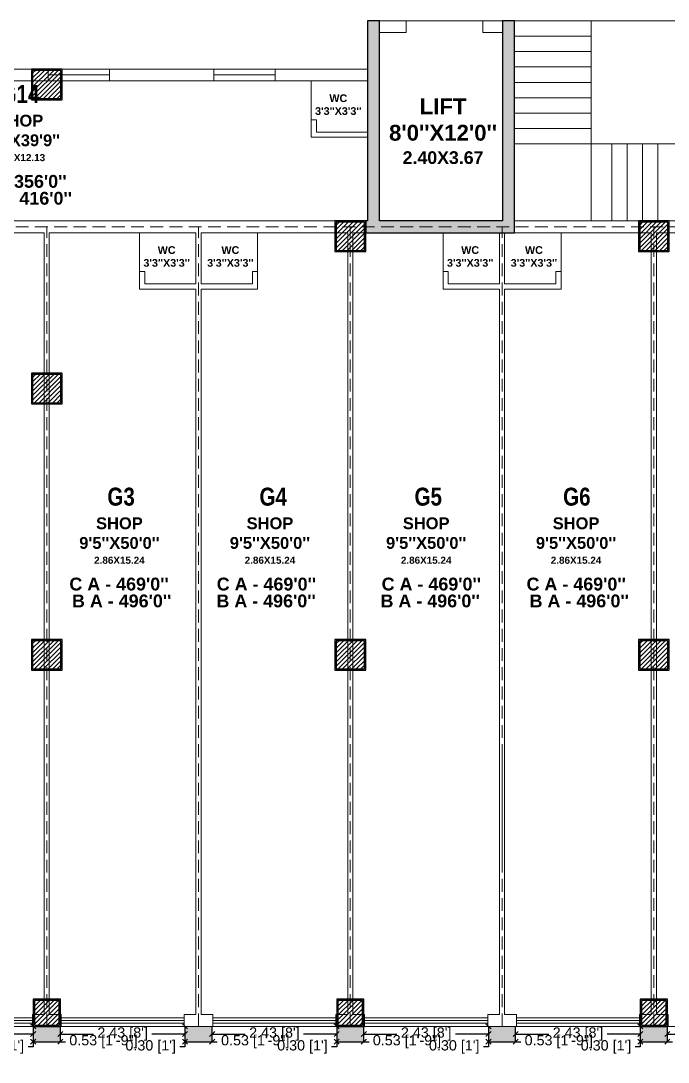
# Model space of a CAD drawing. Header units: metres. Extents: x 0 to 8495, y 0 to 3455.
# Drawn here: x 8284.91 to 8297.53, y 228.35 to 248.66 of the extents above; entities that cross this region are included whole.
import ezdxf

# ---------------------------------------------------------------- set-up
doc = ezdxf.new("R2010")
doc.units = ezdxf.units.M
doc.header["$MEASUREMENT"] = 0
doc.linetypes.add('DASH2', pattern=[0.375, 0.25, -0.125])
doc.layers.get('0').update_dxf_attribs({"lineweight": 18})
doc.layers.add('Columns', color=12, linetype='Continuous', lineweight=25)
doc.layers.add('furniture', color=30, linetype='Continuous', lineweight=20)
doc.styles.add('Annotative', font='arial.ttf')
doc.styles.get("Standard").update_dxf_attribs({"font": 'ARIALN.TTF', "height": 0.2})
doc.dimstyles.get("Standard").update_dxf_attribs({"dimtxt": 0.2, "dimasz": 0.1, "dimexe": 0.08, "dimexo": 0.1125, "dimgap": 0.09, "dimtad": 0, "dimtoh": 1, "dimzin": 0, "dimdsep": 46, "dimtxsty": 'Annotative', "dimblk": 'OBLIQUE', "dimcen": 0.09, "dimse1": 1, "dimse2": 1, "dimclrt": 256, "dimadec": 0, "dimazin": 0, "dimtfac": 1, "dimtofl": 0, "dimtmove": 0, "dimatfit": 3, "dimldrblk": 'OBLIQUE', "dimfxl": 1, "dimtolj": 1, "dimtzin": 0, "dimarcsym": 0})

# ---------------------------------------------------------------- blocks, each defined once
blk = doc.blocks.new('_Oblique')
at = {"color": 0, "linetype": 'ByBlock', "lineweight": -2}
blk.add_line((-0.5, -0.5), (0.5, 0.5), dxfattribs=at)
blk = doc.blocks.new('*D118')
at = {"layer": 'Columns', "color": 0, "lineweight": -2, "transparency": 16777216}
for p, q in [((8285.146, 229.051), (8285.146, 228.751)), ((8285.146, 228.651), (8285.046, 228.651)), ((8285.146, 228.751), (8285.146, 228.651))]:
    blk.add_line(p, q, dxfattribs=at)
at = {"layer": 'Defpoints', "color": 0, "transparency": 16777216}
for p in [(8285.146, 229.051), (8285.146, 228.751), (8285.146, 228.751)]:
    blk.add_point(p, dxfattribs=at)
at = {"layer": 'Columns', "color": 0, "lineweight": -2, "transparency": 16777216, "xscale": 0.1, "yscale": 0.1, "zscale": 0.1}
for p, rotation in [((8285.146, 229.051), 90), ((8285.146, 228.751), 270)]:
    blk.add_blockref('_Oblique', p, dxfattribs=dict(at, rotation=rotation))
at = {"layer": 'Columns', "transparency": 16777216, "insert": (8284.478, 228.651), "char_height": 0.2, "attachment_point": 5, "style": 'Annotative'}
blk.add_mtext("\\A1;0.30 [1']", dxfattribs=at)
blk = doc.blocks.new('*D119')
at = {"layer": 'Columns', "color": 0, "lineweight": -2, "transparency": 16777216}
for p, q in [((8285.146, 228.751), (8285.676, 228.751)), ((8285.676, 228.751), (8285.776, 228.751))]:
    blk.add_line(p, q, dxfattribs=at)
at = {"layer": 'Defpoints', "color": 0, "transparency": 16777216}
for p in [(8285.146, 228.751), (8285.676, 228.751), (8285.676, 228.751)]:
    blk.add_point(p, dxfattribs=at)
at = {"layer": 'Columns', "color": 0, "lineweight": -2, "transparency": 16777216, "xscale": 0.1, "yscale": 0.1, "zscale": 0.1, "rotation": 180}
blk.add_blockref('_Oblique', (8285.146, 228.751), dxfattribs=at)
at = {"layer": 'Columns', "color": 0, "lineweight": -2, "transparency": 16777216, "xscale": 0.1, "yscale": 0.1, "zscale": 0.1}
blk.add_blockref('_Oblique', (8285.676, 228.751), dxfattribs=at)
at = {"layer": 'Columns', "transparency": 16777216, "insert": (8286.517, 228.751), "char_height": 0.2, "attachment_point": 5, "style": 'Annotative'}
blk.add_mtext('\\A1;0.53 [1\'-9"]', dxfattribs=at)
blk = doc.blocks.new('*D120')
at = {"layer": 'Columns', "color": 0, "lineweight": -2, "transparency": 16777216}
for p, q in [((8288.106, 229.051), (8288.106, 228.751)), ((8288.106, 228.651), (8288.006, 228.651)), ((8288.106, 228.751), (8288.106, 228.651))]:
    blk.add_line(p, q, dxfattribs=at)
at = {"layer": 'Defpoints', "color": 0, "transparency": 16777216}
for p in [(8288.106, 229.051), (8288.106, 228.751), (8288.106, 228.751)]:
    blk.add_point(p, dxfattribs=at)
at = {"layer": 'Columns', "color": 0, "lineweight": -2, "transparency": 16777216, "xscale": 0.1, "yscale": 0.1, "zscale": 0.1}
for p, rotation in [((8288.106, 229.051), 90), ((8288.106, 228.751), 270)]:
    blk.add_blockref('_Oblique', p, dxfattribs=dict(at, rotation=rotation))
at = {"layer": 'Columns', "transparency": 16777216, "insert": (8287.438, 228.651), "char_height": 0.2, "attachment_point": 5, "style": 'Annotative'}
blk.add_mtext("\\A1;0.30 [1']", dxfattribs=at)
blk = doc.blocks.new('*D121')
at = {"layer": 'Columns', "color": 0, "lineweight": -2, "transparency": 16777216}
for p, q in [((8288.106, 228.751), (8288.636, 228.751)), ((8288.636, 228.751), (8288.736, 228.751))]:
    blk.add_line(p, q, dxfattribs=at)
at = {"layer": 'Defpoints', "color": 0, "transparency": 16777216}
for p in [(8288.106, 228.751), (8288.636, 228.751), (8288.636, 228.751)]:
    blk.add_point(p, dxfattribs=at)
at = {"layer": 'Columns', "color": 0, "lineweight": -2, "transparency": 16777216, "xscale": 0.1, "yscale": 0.1, "zscale": 0.1, "rotation": 180}
blk.add_blockref('_Oblique', (8288.106, 228.751), dxfattribs=at)
at = {"layer": 'Columns', "color": 0, "lineweight": -2, "transparency": 16777216, "xscale": 0.1, "yscale": 0.1, "zscale": 0.1}
blk.add_blockref('_Oblique', (8288.636, 228.751), dxfattribs=at)
at = {"layer": 'Columns', "transparency": 16777216, "insert": (8289.477, 228.751), "char_height": 0.2, "attachment_point": 5, "style": 'Annotative'}
blk.add_mtext('\\A1;0.53 [1\'-9"]', dxfattribs=at)
blk = doc.blocks.new('*D122')
at = {"layer": 'Columns', "color": 0, "lineweight": -2, "transparency": 16777216}
for p, q in [((8291.066, 229.051), (8291.066, 228.751)), ((8291.066, 228.651), (8290.966, 228.651)), ((8291.066, 228.751), (8291.066, 228.651))]:
    blk.add_line(p, q, dxfattribs=at)
at = {"layer": 'Defpoints', "color": 0, "transparency": 16777216}
for p in [(8291.066, 229.051), (8291.066, 228.751), (8291.066, 228.751)]:
    blk.add_point(p, dxfattribs=at)
at = {"layer": 'Columns', "color": 0, "lineweight": -2, "transparency": 16777216, "xscale": 0.1, "yscale": 0.1, "zscale": 0.1}
for p, rotation in [((8291.066, 229.051), 90), ((8291.066, 228.751), 270)]:
    blk.add_blockref('_Oblique', p, dxfattribs=dict(at, rotation=rotation))
at = {"layer": 'Columns', "transparency": 16777216, "insert": (8290.398, 228.651), "char_height": 0.2, "attachment_point": 5, "style": 'Annotative'}
blk.add_mtext("\\A1;0.30 [1']", dxfattribs=at)
blk = doc.blocks.new('*D123')
at = {"layer": 'Columns', "color": 0, "lineweight": -2, "transparency": 16777216}
for p, q in [((8291.066, 228.751), (8291.596, 228.751)), ((8291.596, 228.751), (8291.696, 228.751))]:
    blk.add_line(p, q, dxfattribs=at)
at = {"layer": 'Defpoints', "color": 0, "transparency": 16777216}
for p in [(8291.066, 228.751), (8291.596, 228.751), (8291.596, 228.751)]:
    blk.add_point(p, dxfattribs=at)
at = {"layer": 'Columns', "color": 0, "lineweight": -2, "transparency": 16777216, "xscale": 0.1, "yscale": 0.1, "zscale": 0.1, "rotation": 180}
blk.add_blockref('_Oblique', (8291.066, 228.751), dxfattribs=at)
at = {"layer": 'Columns', "color": 0, "lineweight": -2, "transparency": 16777216, "xscale": 0.1, "yscale": 0.1, "zscale": 0.1}
blk.add_blockref('_Oblique', (8291.596, 228.751), dxfattribs=at)
at = {"layer": 'Columns', "transparency": 16777216, "insert": (8292.437, 228.751), "char_height": 0.2, "attachment_point": 5, "style": 'Annotative'}
blk.add_mtext('\\A1;0.53 [1\'-9"]', dxfattribs=at)
blk = doc.blocks.new('*D124')
at = {"layer": 'Columns', "color": 0, "lineweight": -2, "transparency": 16777216}
for p, q in [((8294.026, 229.051), (8294.026, 228.751)), ((8294.026, 228.651), (8293.926, 228.651)), ((8294.026, 228.751), (8294.026, 228.651))]:
    blk.add_line(p, q, dxfattribs=at)
at = {"layer": 'Defpoints', "color": 0, "transparency": 16777216}
for p in [(8294.026, 229.051), (8294.026, 228.751), (8294.026, 228.751)]:
    blk.add_point(p, dxfattribs=at)
at = {"layer": 'Columns', "color": 0, "lineweight": -2, "transparency": 16777216, "xscale": 0.1, "yscale": 0.1, "zscale": 0.1}
for p, rotation in [((8294.026, 229.051), 90), ((8294.026, 228.751), 270)]:
    blk.add_blockref('_Oblique', p, dxfattribs=dict(at, rotation=rotation))
at = {"layer": 'Columns', "transparency": 16777216, "insert": (8293.358, 228.651), "char_height": 0.2, "attachment_point": 5, "style": 'Annotative'}
blk.add_mtext("\\A1;0.30 [1']", dxfattribs=at)
blk = doc.blocks.new('*D125')
at = {"layer": 'Columns', "color": 0, "lineweight": -2, "transparency": 16777216}
for p, q in [((8294.026, 228.751), (8294.556, 228.751)), ((8294.556, 228.751), (8294.656, 228.751))]:
    blk.add_line(p, q, dxfattribs=at)
at = {"layer": 'Defpoints', "color": 0, "transparency": 16777216}
for p in [(8294.026, 228.751), (8294.556, 228.751), (8294.556, 228.751)]:
    blk.add_point(p, dxfattribs=at)
at = {"layer": 'Columns', "color": 0, "lineweight": -2, "transparency": 16777216, "xscale": 0.1, "yscale": 0.1, "zscale": 0.1, "rotation": 180}
blk.add_blockref('_Oblique', (8294.026, 228.751), dxfattribs=at)
at = {"layer": 'Columns', "color": 0, "lineweight": -2, "transparency": 16777216, "xscale": 0.1, "yscale": 0.1, "zscale": 0.1}
blk.add_blockref('_Oblique', (8294.556, 228.751), dxfattribs=at)
at = {"layer": 'Columns', "transparency": 16777216, "insert": (8295.397, 228.751), "char_height": 0.2, "attachment_point": 5, "style": 'Annotative'}
blk.add_mtext('\\A1;0.53 [1\'-9"]', dxfattribs=at)
blk = doc.blocks.new('*D126')
at = {"layer": 'Columns', "color": 0, "lineweight": -2, "transparency": 16777216}
for p, q in [((8296.986, 229.051), (8296.986, 228.751)), ((8296.986, 228.651), (8296.886, 228.651)), ((8296.986, 228.751), (8296.986, 228.651))]:
    blk.add_line(p, q, dxfattribs=at)
at = {"layer": 'Defpoints', "color": 0, "transparency": 16777216}
for p in [(8296.986, 229.051), (8296.986, 228.751), (8296.986, 228.751)]:
    blk.add_point(p, dxfattribs=at)
at = {"layer": 'Columns', "color": 0, "lineweight": -2, "transparency": 16777216, "xscale": 0.1, "yscale": 0.1, "zscale": 0.1}
for p, rotation in [((8296.986, 229.051), 90), ((8296.986, 228.751), 270)]:
    blk.add_blockref('_Oblique', p, dxfattribs=dict(at, rotation=rotation))
at = {"layer": 'Columns', "transparency": 16777216, "insert": (8296.318, 228.651), "char_height": 0.2, "attachment_point": 5, "style": 'Annotative'}
blk.add_mtext("\\A1;0.30 [1']", dxfattribs=at)
blk = doc.blocks.new('*D127')
at = {"layer": 'Columns', "color": 0, "lineweight": -2, "transparency": 16777216}
for p, q in [((8296.986, 228.751), (8297.516, 228.751)), ((8297.516, 228.751), (8297.616, 228.751))]:
    blk.add_line(p, q, dxfattribs=at)
at = {"layer": 'Defpoints', "color": 0, "transparency": 16777216}
for p in [(8296.986, 228.751), (8297.516, 228.751), (8297.516, 228.751)]:
    blk.add_point(p, dxfattribs=at)
at = {"layer": 'Columns', "color": 0, "lineweight": -2, "transparency": 16777216, "xscale": 0.1, "yscale": 0.1, "zscale": 0.1, "rotation": 180}
blk.add_blockref('_Oblique', (8296.986, 228.751), dxfattribs=at)
at = {"layer": 'Columns', "color": 0, "lineweight": -2, "transparency": 16777216, "xscale": 0.1, "yscale": 0.1, "zscale": 0.1}
blk.add_blockref('_Oblique', (8297.516, 228.751), dxfattribs=at)
at = {"layer": 'Columns', "transparency": 16777216, "insert": (8298.357, 228.751), "char_height": 0.2, "attachment_point": 5, "style": 'Annotative'}
blk.add_mtext('\\A1;0.53 [1\'-9"]', dxfattribs=at)
blk = doc.blocks.new('*D139')
at = {"layer": 'Columns', "color": 0, "lineweight": -2, "transparency": 16777216}
for p, q in [((8282.716, 228.901), (8283.361, 228.901)), ((8285.146, 228.901), (8284.5, 228.901))]:
    blk.add_line(p, q, dxfattribs=at)
at = {"layer": 'Defpoints', "color": 0, "transparency": 16777216}
for p in [(8282.716, 229.051), (8285.146, 229.051), (8285.146, 228.901)]:
    blk.add_point(p, dxfattribs=at)
at = {"layer": 'Columns', "color": 0, "lineweight": -2, "transparency": 16777216, "xscale": 0.1, "yscale": 0.1, "zscale": 0.1, "rotation": 180}
blk.add_blockref('_Oblique', (8282.716, 228.901), dxfattribs=at)
at = {"layer": 'Columns', "color": 0, "lineweight": -2, "transparency": 16777216, "xscale": 0.1, "yscale": 0.1, "zscale": 0.1}
blk.add_blockref('_Oblique', (8285.146, 228.901), dxfattribs=at)
at = {"layer": 'Columns', "transparency": 16777216, "insert": (8283.931, 228.901), "char_height": 0.2, "attachment_point": 5, "style": 'Annotative'}
blk.add_mtext("\\A1;2.43 [8']", dxfattribs=at)
blk = doc.blocks.new('*D140')
at = {"layer": 'Columns', "color": 0, "lineweight": -2, "transparency": 16777216}
for p, q in [((8285.676, 228.901), (8286.321, 228.901)), ((8288.106, 228.901), (8287.46, 228.901))]:
    blk.add_line(p, q, dxfattribs=at)
at = {"layer": 'Defpoints', "color": 0, "transparency": 16777216}
for p in [(8285.676, 228.901), (8288.106, 228.901), (8288.106, 228.901)]:
    blk.add_point(p, dxfattribs=at)
at = {"layer": 'Columns', "color": 0, "lineweight": -2, "transparency": 16777216, "xscale": 0.1, "yscale": 0.1, "zscale": 0.1, "rotation": 180}
blk.add_blockref('_Oblique', (8285.676, 228.901), dxfattribs=at)
at = {"layer": 'Columns', "color": 0, "lineweight": -2, "transparency": 16777216, "xscale": 0.1, "yscale": 0.1, "zscale": 0.1}
blk.add_blockref('_Oblique', (8288.106, 228.901), dxfattribs=at)
at = {"layer": 'Columns', "transparency": 16777216, "insert": (8286.891, 228.901), "char_height": 0.2, "attachment_point": 5, "style": 'Annotative'}
blk.add_mtext("\\A1;2.43 [8']", dxfattribs=at)
blk = doc.blocks.new('*D141')
at = {"layer": 'Columns', "color": 0, "lineweight": -2, "transparency": 16777216}
for p, q in [((8288.636, 228.901), (8289.281, 228.901)), ((8291.066, 228.901), (8290.42, 228.901))]:
    blk.add_line(p, q, dxfattribs=at)
at = {"layer": 'Defpoints', "color": 0, "transparency": 16777216}
for p in [(8288.636, 228.901), (8291.066, 228.901), (8291.066, 228.901)]:
    blk.add_point(p, dxfattribs=at)
at = {"layer": 'Columns', "color": 0, "lineweight": -2, "transparency": 16777216, "xscale": 0.1, "yscale": 0.1, "zscale": 0.1, "rotation": 180}
blk.add_blockref('_Oblique', (8288.636, 228.901), dxfattribs=at)
at = {"layer": 'Columns', "color": 0, "lineweight": -2, "transparency": 16777216, "xscale": 0.1, "yscale": 0.1, "zscale": 0.1}
blk.add_blockref('_Oblique', (8291.066, 228.901), dxfattribs=at)
at = {"layer": 'Columns', "transparency": 16777216, "insert": (8289.851, 228.901), "char_height": 0.2, "attachment_point": 5, "style": 'Annotative'}
blk.add_mtext("\\A1;2.43 [8']", dxfattribs=at)
blk = doc.blocks.new('*D142')
at = {"layer": 'Columns', "color": 0, "lineweight": -2, "transparency": 16777216}
for p, q in [((8291.596, 228.901), (8292.241, 228.901)), ((8294.026, 228.901), (8293.38, 228.901))]:
    blk.add_line(p, q, dxfattribs=at)
at = {"layer": 'Defpoints', "color": 0, "transparency": 16777216}
for p in [(8291.596, 228.901), (8294.026, 228.901), (8294.026, 228.901)]:
    blk.add_point(p, dxfattribs=at)
at = {"layer": 'Columns', "color": 0, "lineweight": -2, "transparency": 16777216, "xscale": 0.1, "yscale": 0.1, "zscale": 0.1, "rotation": 180}
blk.add_blockref('_Oblique', (8291.596, 228.901), dxfattribs=at)
at = {"layer": 'Columns', "color": 0, "lineweight": -2, "transparency": 16777216, "xscale": 0.1, "yscale": 0.1, "zscale": 0.1}
blk.add_blockref('_Oblique', (8294.026, 228.901), dxfattribs=at)
at = {"layer": 'Columns', "transparency": 16777216, "insert": (8292.811, 228.901), "char_height": 0.2, "attachment_point": 5, "style": 'Annotative'}
blk.add_mtext("\\A1;2.43 [8']", dxfattribs=at)
blk = doc.blocks.new('*D143')
at = {"layer": 'Columns', "color": 0, "lineweight": -2, "transparency": 16777216}
for p, q in [((8294.556, 228.901), (8295.201, 228.901)), ((8296.986, 228.901), (8296.34, 228.901))]:
    blk.add_line(p, q, dxfattribs=at)
at = {"layer": 'Defpoints', "color": 0, "transparency": 16777216}
for p in [(8294.556, 228.901), (8296.986, 228.901), (8296.986, 228.901)]:
    blk.add_point(p, dxfattribs=at)
at = {"layer": 'Columns', "color": 0, "lineweight": -2, "transparency": 16777216, "xscale": 0.1, "yscale": 0.1, "zscale": 0.1, "rotation": 180}
blk.add_blockref('_Oblique', (8294.556, 228.901), dxfattribs=at)
at = {"layer": 'Columns', "color": 0, "lineweight": -2, "transparency": 16777216, "xscale": 0.1, "yscale": 0.1, "zscale": 0.1}
blk.add_blockref('_Oblique', (8296.986, 228.901), dxfattribs=at)
at = {"layer": 'Columns', "transparency": 16777216, "insert": (8295.771, 228.901), "char_height": 0.2, "attachment_point": 5, "style": 'Annotative'}
blk.add_mtext("\\A1;2.43 [8']", dxfattribs=at)
blk = doc.blocks.new('*D144')
at = {"layer": 'Columns', "color": 0, "lineweight": -2, "transparency": 16777216}
for p, q in [((8297.516, 228.901), (8298.161, 228.901)), ((8299.946, 228.901), (8299.3, 228.901))]:
    blk.add_line(p, q, dxfattribs=at)
at = {"layer": 'Defpoints', "color": 0, "transparency": 16777216}
for p in [(8297.516, 228.901), (8299.946, 228.901), (8299.946, 228.901)]:
    blk.add_point(p, dxfattribs=at)
at = {"layer": 'Columns', "color": 0, "lineweight": -2, "transparency": 16777216, "xscale": 0.1, "yscale": 0.1, "zscale": 0.1, "rotation": 180}
blk.add_blockref('_Oblique', (8297.516, 228.901), dxfattribs=at)
at = {"layer": 'Columns', "color": 0, "lineweight": -2, "transparency": 16777216, "xscale": 0.1, "yscale": 0.1, "zscale": 0.1}
blk.add_blockref('_Oblique', (8299.946, 228.901), dxfattribs=at)
at = {"layer": 'Columns', "transparency": 16777216, "insert": (8298.731, 228.901), "char_height": 0.2, "attachment_point": 5, "style": 'Annotative'}
blk.add_mtext("\\A1;2.43 [8']", dxfattribs=at)

msp = doc.modelspace()

# ---------------------------------------------------------------- hatches: boundary and pattern name
at = {"layer": 'Columns'}
h = msp.add_hatch(dxfattribs=at)
h.set_pattern_fill('AR-CONC', color=150, scale=0.01)
h.set_pattern_definition([(50, (-178.57702, -60.20217), (0.07172601826, -0.0062752135), [0.0075, -0.0825]), (355, (-178.57702, -60.20217), (-0.01387513336, 0.0752192134), [0.006, -0.066]), (100.4514445, (-178.57104, -60.20269), (0.0578508847, 0.0689439991), [0.0063740192, -0.0701142112]), (46.1842, (-178.57702, -60.18217), (0.1067241331, -0.0165519281), [0.01125, -0.12375]), (96.6356355, (-178.56812, -60.18355), (0.0934661946, 0.0974118601), [0.0095610342, -0.105171376]), (351.184164, (-178.57702, -60.18217), (0.0934661945, 0.09741186), [0.009, -0.0990000001]), (21, (-178.56702, -60.18717), (0.0596907052, -0.04026188907), [0.0075, -0.0825]), (326, (-178.56702, -60.18717), (0.0243315332, 0.0725150045), [0.006, -0.066]), (71.4514447, (-178.56204, -60.19052), (0.0840222377, 0.0322531153), [0.006374019, -0.0701142112]), (37.5, (-178.577018, -60.202167), (0.00121598553, 0.03328938538), [0, -0.0652, 0, -0.067, 0, -0.06625]), (7.5, (-178.577018, -60.202167), (0.02630695374, 0.03944117119), [0, -0.0382, 0, -0.0637, 0, -0.02525]), (327.5, (-178.599318, -60.202167), (0.05338224362, -0.00225548717), [0, -0.025, 0, -0.078, 0, -0.1035]), (317.5, (-178.609318, -60.202167), (0.05831861693, 0.01001049823), [0, -0.0325, 0, -0.0518, 0, -0.0735])])
h.paths.add_polyline_path([(8291.899, 248.655), (8291.669, 248.655), (8291.669, 244.755), (8291.631, 244.755), (8291.631, 244.525), (8294.531, 244.525), (8294.531, 248.655), (8294.301, 248.655), (8294.301, 244.755), (8291.899, 244.755)])
h = msp.add_hatch(dxfattribs=at)
h.set_pattern_fill('ANSI31', scale=0.5)
h.set_pattern_definition([(45, (1153.978773, -210.645864), (-0.0441941738, 0.0441941738), [])])
h.paths.add_polyline_path([(8285.136, 247.14), (8285.686, 247.14), (8285.686, 247.69), (8285.136, 247.69)])
h = msp.add_hatch(color=44, dxfattribs=at)
h.dxf.hatch_style = 1
h.paths.add_polyline_path([(8264.711, 245.463), (8264.411, 245.463), (8264.411, 244.863), (8264.711, 244.863)])
h.paths.add_polyline_path([(8267.825, 245.163), (8267.825, 245.463), (8267.225, 245.463), (8267.225, 245.163)])
h.paths.add_polyline_path([(8270.939, 245.163), (8270.939, 245.463), (8270.339, 245.463), (8270.339, 245.163)])
h.paths.add_polyline_path([(8274.053, 245.163), (8274.053, 245.463), (8273.453, 245.463), (8273.453, 245.163)])
h.paths.add_polyline_path([(8275.781, 241.035), (8276.081, 241.035), (8276.081, 241.785), (8275.781, 241.785)])
h.paths.add_polyline_path([(8275.781, 235.92), (8276.081, 235.92), (8276.081, 236.67), (8275.781, 236.67)])
h.paths.add_polyline_path([(8276.381, 229.051), (8276.081, 229.051), (8276.081, 228.451), (8276.381, 228.451)])
h.paths.add_polyline_path([(8279.841, 228.751), (8279.841, 229.051), (8279.311, 229.051), (8279.311, 228.751)])
h.paths.add_polyline_path([(8282.716, 228.751), (8282.716, 229.051), (8282.186, 229.051), (8282.186, 228.751)])
h.paths.add_polyline_path([(8285.676, 228.751), (8285.676, 229.051), (8285.146, 229.051), (8285.146, 228.751)])
h.paths.add_polyline_path([(8288.636, 228.751), (8288.636, 229.051), (8288.106, 229.051), (8288.106, 228.751)])
h.paths.add_polyline_path([(8291.596, 228.751), (8291.596, 229.051), (8291.066, 229.051), (8291.066, 228.751)])
h.paths.add_polyline_path([(8294.556, 228.751), (8294.556, 229.051), (8294.026, 229.051), (8294.026, 228.751)])
h.paths.add_polyline_path([(8296.986, 229.051), (8296.986, 228.751), (8297.516, 228.751), (8297.516, 229.051)])
h.paths.add_polyline_path([(8300.476, 228.751), (8300.476, 229.051), (8299.946, 229.051), (8299.946, 228.751)])
h.paths.add_polyline_path([(8303.121, 229.051), (8303.121, 228.751), (8303.651, 228.751), (8303.651, 229.051)])
h.paths.add_polyline_path([(8306.396, 228.751), (8306.396, 229.051), (8305.866, 229.051), (8305.866, 228.751)])
h.paths.add_polyline_path([(8309.456, 228.751), (8309.456, 229.051), (8308.926, 229.051), (8308.926, 228.751)])
h.paths.add_polyline_path([(8311.901, 229.051), (8311.901, 228.751), (8312.431, 228.751), (8312.431, 229.051)])
h.paths.add_polyline_path([(8315.661, 229.051), (8315.361, 229.051), (8315.361, 228.451), (8315.661, 228.451)])
h.paths.add_polyline_path([(8315.661, 235.995), (8315.961, 235.995), (8315.961, 236.595), (8315.661, 236.595)])
h = msp.add_hatch(dxfattribs=at)
h.set_pattern_fill('ANSI31', scale=0.5)
h.set_pattern_definition([(45, (1159.898773, -213.605864), (-0.0441941738, 0.0441941738), [])])
h.paths.add_polyline_path([(8291.056, 244.18), (8291.606, 244.18), (8291.606, 244.73), (8291.056, 244.73)])
h = msp.add_hatch(dxfattribs=at)
h.set_pattern_fill('ANSI31', scale=0.5)
h.set_pattern_definition([(45, (1165.818773, -213.605864), (-0.0441941738, 0.0441941738), [])])
h.paths.add_polyline_path([(8296.976, 244.18), (8297.526, 244.18), (8297.526, 244.73), (8296.976, 244.73)])
h = msp.add_hatch(dxfattribs=at)
h.set_pattern_fill('ANSI31', scale=0.5)
h.set_pattern_definition([(45, (1153.978773, -216.575864), (-0.0441941738, 0.0441941738), [])])
h.paths.add_polyline_path([(8285.136, 241.21), (8285.686, 241.21), (8285.686, 241.76), (8285.136, 241.76)])
h = msp.add_hatch(dxfattribs=at)
h.set_pattern_fill('ANSI31', scale=0.5)
h.set_pattern_definition([(45, (1153.978773, -221.765864), (-0.0441941738, 0.0441941738), [])])
h.paths.add_polyline_path([(8285.136, 236.02), (8285.686, 236.02), (8285.686, 236.57), (8285.136, 236.57)])
h = msp.add_hatch(dxfattribs=at)
h.set_pattern_fill('ANSI31', scale=0.5)
h.set_pattern_definition([(45, (1159.898773, -221.765864), (-0.0441941738, 0.0441941738), [])])
h.paths.add_polyline_path([(8291.056, 236.02), (8291.606, 236.02), (8291.606, 236.57), (8291.056, 236.57)])
h = msp.add_hatch(dxfattribs=at)
h.set_pattern_fill('ANSI31', scale=0.5)
h.set_pattern_definition([(45, (1165.818773, -221.765864), (-0.0441941738, 0.0441941738), [])])
h.paths.add_polyline_path([(8296.976, 236.02), (8297.526, 236.02), (8297.526, 236.57), (8296.976, 236.57)])
at = {"layer": 'Columns', "lineweight": 20}
h = msp.add_hatch(dxfattribs=at)
h.set_pattern_fill('ANSI31', color=5, scale=0.5)
h.set_pattern_definition([(45, (1153.978773, -228.779764), (-0.0441941738, 0.0441941738), [])])
h.paths.add_polyline_path([(8285.171, 229.076), (8285.651, 229.076), (8285.651, 229.556), (8285.171, 229.556)])
h = msp.add_hatch(dxfattribs=at)
h.set_pattern_fill('ANSI31', color=5, scale=0.5)
h.set_pattern_definition([(45, (1159.898773, -228.779764), (-0.0441941738, 0.0441941738), [])])
h.paths.add_polyline_path([(8291.091, 229.076), (8291.571, 229.076), (8291.571, 229.556), (8291.091, 229.556)])
h = msp.add_hatch(dxfattribs=at)
h.set_pattern_fill('ANSI31', color=5, scale=0.5)
h.set_pattern_definition([(45, (1165.818773, -228.779764), (-0.0441941738, 0.0441941738), [])])
h.paths.add_polyline_path([(8297.011, 229.076), (8297.491, 229.076), (8297.491, 229.556), (8297.011, 229.556)])

# ---------------------------------------------------------------- linework, layer by layer
at = {"lineweight": 0}
for p, q in [((8291.669, 247.715), (8291.669, 248.655)), ((8292.418, 248.655), (8291.669, 248.655)), ((8292.418, 248.425), (8292.418, 248.655)), ((8294.301, 248.655), (8293.918, 248.655)), ((8293.918, 248.655), (8293.918, 248.425)), ((8294.301, 248.655), (8294.531, 248.655)), ((8294.531, 248.655), (8294.531, 244.755)), ((8298.531, 248.655), (8296.031, 248.655)), ((8291.899, 248.425), (8292.418, 248.425)), ((8292.418, 248.425), (8291.899, 248.425)), ((8292.418, 248.425), (8291.899, 248.425)), ((8291.899, 244.755), (8291.899, 248.425)), ((8293.997, 248.425), (8293.918, 248.425)), ((8293.987, 248.425), (8294.301, 248.425)), ((8294.301, 248.425), (8293.987, 248.425)), ((8294.301, 244.755), (8294.301, 248.425)), ((8291.669, 247.715), (8283.927, 247.715)), ((8291.899, 244.755), (8291.899, 247.755)), ((8291.899, 244.755), (8291.899, 247.755)), ((8291.899, 244.755), (8291.899, 247.715)), ((8291.669, 247.485), (8283.927, 247.485)), ((8286.737, 247.485), (8286.637, 247.485)), ((8289.968, 247.485), (8289.868, 247.485)), ((8290.569, 247.485), (8290.569, 246.385)), ((8290.569, 247.485), (8290.569, 246.725)), ((8291.669, 247.485), (8291.669, 246.485)), ((8290.569, 246.725), (8290.669, 246.725)), ((8290.669, 246.725), (8290.669, 246.485)), ((8290.669, 246.485), (8291.669, 246.485)), ((8290.569, 246.385), (8291.669, 246.385)), ((8291.669, 246.385), (8291.669, 244.755)), ((8291.899, 244.755), (8291.899, 246.255)), ((8279.541, 244.755), (8291.669, 244.755)), ((8287.902, 244.755), (8291.669, 244.755)), ((8291.899, 244.755), (8292.269, 244.755)), ((8291.899, 244.755), (8292.681, 244.755)), ((8292.499, 244.755), (8294.301, 244.755)), ((8294.531, 244.755), (8297.466, 244.755)), ((8297.466, 244.755), (8297.696, 244.755)), ((8297.466, 244.755), (8300.005, 244.755)), ((8282.501, 244.525), (8285.361, 244.525)), ((8285.361, 229.281), (8285.361, 244.525)), ((8285.461, 244.525), (8288.321, 244.525)), ((8285.461, 229.281), (8285.461, 244.525)), ((8287.221, 244.525), (8287.221, 243.425)), ((8287.321, 244.525), (8287.221, 244.525)), ((8287.221, 244.525), (8287.221, 243.765)), ((8287.321, 244.525), (8287.221, 244.525)), ((8287.321, 244.525), (8288.321, 244.525)), ((8288.321, 244.525), (8287.321, 244.525)), ((8288.321, 243.525), (8288.321, 244.525)), ((8288.321, 243.525), (8288.321, 244.525)), ((8288.321, 244.525), (8288.321, 243.525)), ((8288.321, 244.525), (8288.321, 243.525)), ((8288.321, 244.525), (8288.321, 243.525)), ((8288.321, 244.525), (8288.321, 243.525)), ((8288.421, 244.525), (8291.281, 244.525)), ((8288.421, 243.525), (8288.421, 244.525)), ((8288.421, 243.525), (8288.421, 244.525)), ((8288.421, 243.525), (8288.421, 244.525)), ((8288.421, 244.525), (8288.421, 243.525)), ((8288.421, 244.525), (8288.421, 243.525)), ((8288.421, 244.525), (8288.421, 243.525)), ((8289.421, 244.525), (8288.421, 244.525)), ((8288.421, 244.525), (8288.421, 243.525)), ((8288.421, 244.525), (8289.421, 244.525)), ((8289.421, 244.525), (8289.521, 244.525)), ((8289.421, 244.525), (8289.521, 244.525)), ((8289.521, 244.525), (8289.521, 243.425)), ((8289.521, 244.525), (8289.521, 243.765)), ((8291.281, 229.281), (8291.281, 244.525)), ((8291.381, 244.525), (8294.241, 244.525)), ((8291.381, 229.281), (8291.381, 244.525)), ((8293.141, 244.525), (8293.141, 243.425)), ((8293.241, 244.525), (8293.141, 244.525)), ((8293.141, 244.525), (8293.141, 243.765)), ((8293.241, 244.525), (8293.141, 244.525)), ((8293.241, 244.525), (8294.241, 244.525)), ((8294.241, 244.525), (8293.241, 244.525)), ((8294.241, 243.525), (8294.241, 244.525)), ((8294.241, 243.525), (8294.241, 244.525)), ((8294.241, 244.525), (8294.241, 243.525)), ((8294.241, 244.525), (8294.241, 243.525)), ((8294.241, 244.525), (8294.241, 243.525)), ((8294.241, 244.525), (8294.241, 243.525)), ((8294.341, 244.525), (8297.201, 244.525)), ((8294.341, 243.525), (8294.341, 244.525)), ((8294.341, 243.525), (8294.341, 244.525)), ((8294.341, 243.525), (8294.341, 244.525)), ((8294.341, 244.525), (8294.341, 243.525)), ((8294.341, 244.525), (8294.341, 243.525)), ((8294.341, 244.525), (8294.341, 243.525)), ((8295.341, 244.525), (8294.341, 244.525)), ((8294.341, 244.525), (8294.341, 243.525)), ((8294.341, 244.525), (8295.341, 244.525)), ((8295.341, 244.525), (8295.441, 244.525)), ((8295.341, 244.525), (8295.441, 244.525)), ((8295.441, 244.525), (8295.441, 243.425)), ((8295.441, 244.525), (8295.441, 243.765)), ((8297.201, 229.281), (8297.201, 244.525)), ((8297.301, 244.525), (8300.161, 244.525)), ((8297.301, 229.281), (8297.301, 244.525)), ((8287.221, 243.765), (8287.321, 243.765)), ((8287.321, 243.765), (8287.321, 243.525)), ((8289.421, 243.765), (8289.421, 243.525)), ((8289.521, 243.765), (8289.421, 243.765)), ((8293.141, 243.765), (8293.241, 243.765)), ((8293.241, 243.765), (8293.241, 243.525)), ((8295.341, 243.765), (8295.341, 243.525)), ((8295.441, 243.765), (8295.341, 243.765)), ((8287.221, 243.425), (8288.321, 243.425)), ((8287.321, 243.525), (8288.321, 243.525)), ((8288.321, 229.281), (8288.321, 243.425)), ((8289.421, 243.525), (8288.421, 243.525)), ((8288.421, 229.281), (8288.421, 243.425)), ((8289.521, 243.425), (8288.421, 243.425)), ((8293.141, 243.425), (8294.241, 243.425)), ((8293.241, 243.525), (8294.241, 243.525)), ((8294.241, 229.281), (8294.241, 243.425)), ((8295.341, 243.525), (8294.341, 243.525)), ((8294.341, 229.281), (8294.341, 243.425)), ((8295.441, 243.425), (8294.341, 243.425)), ((8294.291, 234.335), (8294.291, 232.198)), ((8285.131, 229.281), (8285.361, 229.281)), ((8285.131, 229.281), (8285.131, 229.051)), ((8285.461, 229.281), (8285.691, 229.281)), ((8285.691, 229.281), (8285.691, 229.051)), ((8288.091, 229.281), (8288.321, 229.281)), ((8288.091, 229.281), (8288.091, 229.051)), ((8288.421, 229.281), (8288.651, 229.281)), ((8288.651, 229.281), (8288.651, 229.051)), ((8291.051, 229.281), (8291.281, 229.281)), ((8291.051, 229.281), (8291.051, 229.051)), ((8291.381, 229.281), (8291.611, 229.281)), ((8291.611, 229.281), (8291.611, 229.051)), ((8294.011, 229.281), (8294.241, 229.281)), ((8294.011, 229.281), (8294.011, 229.051)), ((8294.341, 229.281), (8294.571, 229.281)), ((8294.571, 229.281), (8294.571, 229.051)), ((8296.971, 229.281), (8297.201, 229.281)), ((8296.971, 229.281), (8296.971, 229.051)), ((8297.301, 229.281), (8297.531, 229.281)), ((8297.531, 229.281), (8297.531, 229.051)), ((8285.691, 229.051), (8285.131, 229.051)), ((8288.651, 229.051), (8288.091, 229.051)), ((8291.611, 229.051), (8291.051, 229.051)), ((8294.571, 229.051), (8294.011, 229.051)), ((8297.531, 229.051), (8296.971, 229.051))]:
    msp.add_line(p, q, dxfattribs=at)
at = {"color": 134, "lineweight": 0}
for p, q in [((8293.918, 248.655), (8292.418, 248.655)), ((8290.569, 247.485), (8290.569, 246.725)), ((8287.221, 244.525), (8287.221, 243.765)), ((8289.521, 244.525), (8289.521, 243.765)), ((8293.141, 244.525), (8293.141, 243.765)), ((8295.441, 244.525), (8295.441, 243.765)), ((8282.731, 229.166), (8285.131, 229.166)), ((8285.691, 229.166), (8288.091, 229.166)), ((8288.651, 229.166), (8291.051, 229.166)), ((8291.611, 229.166), (8294.011, 229.166)), ((8294.571, 229.166), (8296.971, 229.166))]:
    msp.add_line(p, q, dxfattribs=at)
at = {"color": 251, "lineweight": 0}
for p, q in [((8296.031, 248.655), (8294.531, 248.655)), ((8296.031, 244.755), (8296.031, 248.655)), ((8296.031, 248.355), (8294.531, 248.355)), ((8296.031, 248.055), (8294.531, 248.055)), ((8296.031, 247.755), (8294.531, 247.755)), ((8296.031, 247.455), (8294.531, 247.455)), ((8296.031, 247.155), (8294.531, 247.155)), ((8296.031, 246.855), (8294.531, 246.855)), ((8296.031, 246.555), (8294.531, 246.555)), ((8300.031, 246.255), (8294.531, 246.255)), ((8296.431, 244.755), (8296.431, 246.255)), ((8296.731, 244.755), (8296.731, 246.255)), ((8297.031, 244.755), (8297.031, 246.255)), ((8297.331, 244.755), (8297.331, 246.255)), ((8285.131, 229.051), (8285.691, 229.051)), ((8288.091, 229.051), (8288.651, 229.051)), ((8291.051, 229.051), (8291.611, 229.051)), ((8294.011, 229.051), (8294.571, 229.051)), ((8296.971, 229.051), (8297.531, 229.051))]:
    msp.add_line(p, q, dxfattribs=at)
at = {"color": 1, "linetype": 'DASH2', "lineweight": 0}
for p, q in [((8312.431, 244.64), (8279.311, 244.64)), ((8285.411, 229.051), (8285.411, 244.64)), ((8288.371, 229.051), (8288.371, 244.64)), ((8291.331, 229.051), (8291.331, 244.64)), ((8294.291, 229.051), (8294.291, 244.64)), ((8297.251, 229.051), (8297.251, 244.64))]:
    msp.add_line(p, q, dxfattribs=at)
at = {"color": 193, "lineweight": 0}
for p, q in [((8282.731, 229.216), (8285.131, 229.216)), ((8285.691, 229.216), (8288.091, 229.216)), ((8288.651, 229.216), (8291.051, 229.216)), ((8291.611, 229.216), (8294.011, 229.216)), ((8294.571, 229.216), (8296.971, 229.216)), ((8282.731, 229.116), (8285.131, 229.116)), ((8285.691, 229.116), (8288.091, 229.116)), ((8288.651, 229.116), (8291.051, 229.116)), ((8291.611, 229.116), (8294.011, 229.116)), ((8294.571, 229.116), (8296.971, 229.116))]:
    msp.add_line(p, q, dxfattribs=at)
at = {"color": 1, "lineweight": 0}
for points in [[(8286.637, 247.715), (8285.437, 247.715), (8285.437, 247.485), (8286.637, 247.485)], [(8289.868, 247.715), (8288.668, 247.715), (8288.668, 247.485), (8289.868, 247.485)], [(8285.437, 247.6), (8286.637, 247.6), (8286.637, 247.6), (8285.437, 247.6)], [(8288.668, 247.6), (8289.868, 247.6), (8289.868, 247.6), (8288.668, 247.6)]]:
    msp.add_lwpolyline(points, close=True, dxfattribs=at)
at = {"lineweight": 0}
for points in [[(8288.321, 243.525), (8288.321, 244.525)], [(8288.421, 243.525), (8288.421, 244.525)], [(8294.241, 243.525), (8294.241, 244.525)], [(8294.341, 243.525), (8294.341, 244.525)]]:
    msp.add_lwpolyline(points, dxfattribs=at)
at = {"layer": 'Columns'}
for p, q in [((8285.146, 229.051), (8285.146, 228.751)), ((8285.676, 228.751), (8285.676, 229.051)), ((8288.106, 229.051), (8288.106, 228.751)), ((8288.636, 228.751), (8288.636, 229.051)), ((8291.066, 229.051), (8291.066, 228.751)), ((8291.596, 228.751), (8291.596, 229.051)), ((8294.026, 229.051), (8294.026, 228.751)), ((8294.556, 228.751), (8294.556, 229.051)), ((8296.986, 229.051), (8296.986, 228.751)), ((8297.516, 228.751), (8297.516, 229.051)), ((8285.146, 228.751), (8285.676, 228.751)), ((8288.106, 228.751), (8288.636, 228.751)), ((8291.066, 228.751), (8291.596, 228.751)), ((8294.026, 228.751), (8294.556, 228.751)), ((8296.986, 228.751), (8297.516, 228.751))]:
    msp.add_line(p, q, dxfattribs=at)
at = {"layer": 'Columns', "color": 150}
msp.add_lwpolyline([(8291.899, 248.655), (8291.669, 248.655), (8291.669, 244.755), (8291.631, 244.755), (8291.631, 244.525), (8294.531, 244.525), (8294.531, 248.655), (8294.301, 248.655), (8294.301, 244.755), (8291.899, 244.755), (8291.899, 248.655)], dxfattribs=at)
at = {"layer": 'Columns', "color": 7}
for points in [[(8285.111, 247.115), (8285.711, 247.115), (8285.711, 247.715), (8285.111, 247.715)], [(8285.136, 247.14), (8285.686, 247.14), (8285.686, 247.69), (8285.136, 247.69)], [(8291.031, 244.155), (8291.631, 244.155), (8291.631, 244.755), (8291.031, 244.755)], [(8291.056, 244.18), (8291.606, 244.18), (8291.606, 244.73), (8291.056, 244.73)], [(8296.951, 244.155), (8297.551, 244.155), (8297.551, 244.755), (8296.951, 244.755)], [(8296.976, 244.18), (8297.526, 244.18), (8297.526, 244.73), (8296.976, 244.73)], [(8285.111, 241.185), (8285.711, 241.185), (8285.711, 241.785), (8285.111, 241.785)], [(8285.136, 241.21), (8285.686, 241.21), (8285.686, 241.76), (8285.136, 241.76)], [(8285.111, 235.995), (8285.711, 235.995), (8285.711, 236.595), (8285.111, 236.595)], [(8285.136, 236.02), (8285.686, 236.02), (8285.686, 236.57), (8285.136, 236.57)], [(8291.031, 235.995), (8291.631, 235.995), (8291.631, 236.595), (8291.031, 236.595)], [(8291.056, 236.02), (8291.606, 236.02), (8291.606, 236.57), (8291.056, 236.57)], [(8296.951, 235.995), (8297.551, 235.995), (8297.551, 236.595), (8296.951, 236.595)], [(8296.976, 236.02), (8297.526, 236.02), (8297.526, 236.57), (8296.976, 236.57)]]:
    msp.add_lwpolyline(points, close=True, dxfattribs=at)
at = {"layer": 'Columns', "color": 5, "lineweight": 30}
for points in [[(8285.146, 229.051), (8285.676, 229.051), (8285.676, 229.581), (8285.146, 229.581)], [(8285.171, 229.076), (8285.651, 229.076), (8285.651, 229.556), (8285.171, 229.556)], [(8291.066, 229.051), (8291.596, 229.051), (8291.596, 229.581), (8291.066, 229.581)], [(8291.091, 229.076), (8291.571, 229.076), (8291.571, 229.556), (8291.091, 229.556)], [(8296.986, 229.051), (8297.516, 229.051), (8297.516, 229.581), (8296.986, 229.581)], [(8297.011, 229.076), (8297.491, 229.076), (8297.491, 229.556), (8297.011, 229.556)]]:
    msp.add_lwpolyline(points, close=True, dxfattribs=at)
at = {"layer": 'furniture', "color": 167}
msp.add_lwpolyline([(8273.687, 229.051), (8324.774, 229.051)], dxfattribs=at)

# ---------------------------------------------------------------- texts
at = {"color": 57, "linetype": 'ByBlock', "lineweight": -2, "true_color": 0x80812c, "char_height": 0.35, "width": 5.87922, "attachment_point": 5}
for s, insert in [('{\\fArial Narrow|b1|i0|c0|p34;G14}', (8284.887, 247.226)), ('{\\fArial Narrow|b1|i0|c0|p34;G3}', (8286.861, 239.376)), ('{\\fArial Narrow|b1|i0|c0|p34;G4}', (8289.827, 239.376)), ('{\\fArial Narrow|b1|i0|c0|p34;G5}', (8292.851, 239.376)), ('{\\fArial Narrow|b1|i0|c0|p34;G6}', (8295.749, 239.376))]:
    msp.add_mtext(s, dxfattribs=dict(at, insert=insert))
at = {"color": 245, "linetype": 'ByBlock', "lineweight": -2, "char_height": 0.15, "width": 2.26927, "attachment_point": 5}
for insert in [(8291.097, 247.02), (8287.749, 244.06), (8288.992, 244.06), (8293.669, 244.06), (8294.912, 244.06)]:
    msp.add_mtext("{\\fArial|b1|i0|c0|p34;WC\\P3'3''X3'3''}", dxfattribs=dict(at, insert=insert))
at = {"color": 87, "linetype": 'ByBlock', "lineweight": -2, "true_color": 0x51613d, "insert": (8293.14, 246.502), "char_height": 0.30931, "width": 4.67939, "attachment_point": 5}
msp.add_mtext("{\\fArial|b1|i0|c0|p34;LIFT\\P8'0''X12'0''\\P\\H0.8x;2.40X3.67}", dxfattribs=at)
at = {"color": 167, "linetype": 'ByBlock', "lineweight": -2, "char_height": 0.23, "width": 5.87922, "attachment_point": 5}
for s, insert in [("{\\fArial|b1|i0|c0|p34;SHOP\\P9'0''X39'9''\\P\\H0.6x;2.73X12.13}", (8284.887, 246.371)), ("{\\fArial|b1|i0|c0|p34;SHOP\\P9'5''X50'0''\\P\\H0.6x;2.86X15.24}", (8286.828, 238.521)), ("{\\fArial|b1|i0|c0|p34;SHOP\\P9'5''X50'0''\\P\\H0.6x;2.86X15.24}", (8289.764, 238.521)), ("{\\fArial|b1|i0|c0|p34;SHOP\\P9'5''X50'0''\\P\\H0.6x;2.86X15.24}", (8292.811, 238.521)), ("{\\fArial|b1|i0|c0|p34;SHOP\\P9'5''X50'0''\\P\\H0.6x;2.86X15.24}", (8295.734, 238.521))]:
    msp.add_mtext(s, dxfattribs=dict(at, insert=insert))
at = {"color": 1, "linetype": 'ByBlock', "lineweight": -2, "true_color": 0xff1a1a, "char_height": 0.25, "width": 6.93704, "attachment_point": 8}
for s, insert in [("{\\fArial|b1|i0|c0|p34;C A - 356'0''}", (8284.83, 245.396)), ("{\\fArial|b1|i0|c0|p34;B A - 416'0''}", (8284.934, 245.067)), ("{\\fArial|b1|i0|c0|p34;C A - 469'0''}", (8286.821, 237.546)), ("{\\fArial|b1|i0|c0|p34;C A - 469'0''}", (8289.695, 237.546)), ("{\\fArial|b1|i0|c0|p34;C A - 469'0''}", (8292.911, 237.546)), ("{\\fArial|b1|i0|c0|p34;C A - 469'0''}", (8295.737, 237.546)), ("{\\fArial|b1|i0|c0|p34;B A - 496'0''}", (8286.872, 237.217)), ("{\\fArial|b1|i0|c0|p34;B A - 496'0''}", (8289.689, 237.217)), ("{\\fArial|b1|i0|c0|p34;B A - 496'0''}", (8292.889, 237.217)), ("{\\fArial|b1|i0|c0|p34;B A - 496'0''}", (8295.796, 237.217))]:
    msp.add_mtext(s, dxfattribs=dict(at, insert=insert))

# ---------------------------------------------------------------- dimensions: what is measured, and where the dimension line sits
at = {"layer": 'Columns'}
for base, p1, p2, picture, middle in [((8285.146, 228.901), (8282.716, 229.051), (8285.146, 229.051), '*D139', (8283.931, 228.901)), ((8285.676, 228.751), (8285.146, 228.751), (8285.676, 228.751), '*D119', (8286.517, 228.751)), ((8288.106, 228.901), (8285.676, 228.901), (8288.106, 228.901), '*D140', (8286.891, 228.901)), ((8288.636, 228.751), (8288.106, 228.751), (8288.636, 228.751), '*D121', (8289.477, 228.751)), ((8291.066, 228.901), (8288.636, 228.901), (8291.066, 228.901), '*D141', (8289.851, 228.901)), ((8291.596, 228.751), (8291.066, 228.751), (8291.596, 228.751), '*D123', (8292.437, 228.751)), ((8294.026, 228.901), (8291.596, 228.901), (8294.026, 228.901), '*D142', (8292.811, 228.901)), ((8294.556, 228.751), (8294.026, 228.751), (8294.556, 228.751), '*D125', (8295.397, 228.751)), ((8296.986, 228.901), (8294.556, 228.901), (8296.986, 228.901), '*D143', (8295.771, 228.901)), ((8297.516, 228.751), (8296.986, 228.751), (8297.516, 228.751), '*D127', (8298.357, 228.751)), ((8299.946, 228.901), (8297.516, 228.901), (8299.946, 228.901), '*D144', (8298.731, 228.901))]:
    dim = msp.add_linear_dim(base=base, p1=p1, p2=p2, dimstyle='Standard', dxfattribs=at)
    dim.commit()
    dim.dimension.update_dxf_attribs({"geometry": picture, "text_midpoint": middle})
for base, p1, p2, picture, middle in [((8285.146, 228.751), (8285.146, 229.051), (8285.146, 228.751), '*D118', (8284.478, 228.651)), ((8288.106, 228.751), (8288.106, 229.051), (8288.106, 228.751), '*D120', (8287.438, 228.651)), ((8291.066, 228.751), (8291.066, 229.051), (8291.066, 228.751), '*D122', (8290.398, 228.651)), ((8294.026, 228.751), (8294.026, 229.051), (8294.026, 228.751), '*D124', (8293.358, 228.651)), ((8296.986, 228.751), (8296.986, 229.051), (8296.986, 228.751), '*D126', (8296.318, 228.651))]:
    dim = msp.add_linear_dim(base=base, p1=p1, p2=p2, angle=90, dimstyle='Standard', dxfattribs=at)
    dim.commit()
    dim.dimension.update_dxf_attribs({"geometry": picture, "text_midpoint": middle})

doc.saveas('drawing.dxf')
